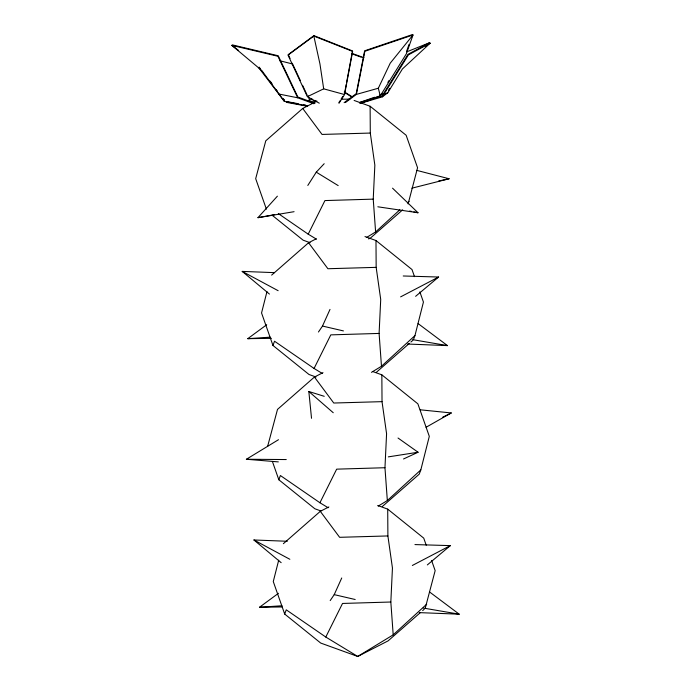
<?xml version="1.0" encoding="UTF-8"?>
<svg xmlns="http://www.w3.org/2000/svg" width="691" height="691" viewBox="0 0 691 691"><rect width="100%" height="100%" fill="white"/><g stroke="black" fill="none" stroke-linecap="round" stroke-linejoin="round"><path stroke-width="1.04" d="M366.515 237.505L375.61 231.96L373.235 199.129L374.85 165.149L370.298 133.061L370.117 106.25L354.12 100.454M371.464 372.345L381.475 366.256L379.1 333.425L380.715 299.445L376.163 267.357L375.982 240.537L364.986 236.564M378.236 506.088L387.34 500.552L384.965 467.721L386.58 433.732L382.028 401.652L381.847 374.833L372.846 371.577M278.698 560.185L273.273 581.546L284.692 614.057L320.719 643.062L357.722 656.45L393.196 634.839L390.83 602.016L392.445 568.028L387.893 535.94L387.711 509.129L377.709 505.51M344.464 93.786L346.234 84.38M346.623 82.289L352.505 50.935L313.913 35.638L288.251 54.624L290.039 58.467M338.979 103.313L344.567 94.546L352.643 51.41L313.835 36.053L288.017 55.116L307.383 96.68L319.294 103.192M345.5 102.501L356.401 94.399L364.848 51.272L413.028 34.956L406.343 53.812L380.266 95.868L360.046 102.536M408.122 203.897L417.571 167.766L406.144 135.255L370.117 106.25M413.339 339.903L414.954 335.619L423.436 302.053L419.86 291.896M382.261 506.563L419.204 474.199L420.819 469.915L429.301 436.349L417.874 403.846L381.847 374.833M425.388 607.631L435.157 570.645L431.59 560.487M266.968 291.593L261.552 312.963L272.962 345.465L308.989 374.479L315.994 377.01M267.667 446.231L277.506 409.4L314.44 377.036L322.991 372.656M406.584 51.35L409.029 44.431M411.482 37.513L412.527 34.55L364.632 50.806L356.228 93.648L344.109 102.674M272.962 345.465L274.526 341.233L314.068 368.458L322.274 373.451M320.857 510.943L314.854 508.766L278.827 479.761L280.391 475.529L319.933 502.754L328.139 507.738M284.692 614.057L286.255 609.825L325.798 637.05L357.722 656.45L388.126 640.859L420.249 612.71M318.465 332L322.49 326.057L330.004 309.404M330.194 600.583L334.219 594.64L341.734 577.987M380.266 95.868L378.322 88.232L390.234 63.157L413.028 34.956M316.418 239.155L308.203 234.163L324.934 200.571L373.235 199.129M314.068 368.458L330.799 334.867L379.1 333.425M319.933 502.754L336.664 469.154L384.965 467.721M325.798 637.05L342.529 603.45L390.83 602.016M360.616 103.261L382.339 96.852L387.781 92.758L402.395 68.979L430.191 43.17L428.195 43.965M388.541 90.193L389.664 88.379M387.85 82.384L388.981 80.571M359.398 102.778L382.019 96.084L407.975 54.33L429.586 42.712L425.639 46.383M382.339 96.852L408.45 54.822L430.191 43.17M338.91 102.536L340.024 100.782M341.129 99.029L342.796 96.412M307.806 185.447L316.262 172.163L324.183 163.707M294.081 211.688L257.933 217.682L277.385 196.175M312.798 103.235L315.873 100.411M375.61 231.96L399.752 209.874M407.535 202.748L409.089 201.323M381.475 366.256L414.954 335.619M387.34 500.552L420.819 469.915M393.196 634.839L426.684 604.21M316.962 101.145L302.718 108.452L265.776 140.817L255.687 178.667L266.389 209.14M271.641 275.113L308.575 242.748L316.176 238.844M402.663 209.831L370.531 237.98L368.631 238.948M376.396 372.268L409.331 343.418M410.929 342.01L412.536 340.603M283.37 543.696L320.304 511.331L328.856 506.944M422.659 610.602L424.265 609.194M415.619 296.327L438.612 277.031L403.224 275.985M427.349 564.918L450.342 545.622L414.945 544.577M382.019 96.084L384.334 94.339M271.425 338.34L247.758 338.676L266.717 324.727M282.075 606.948L259.479 607.268L278.438 593.31M308.411 101.214L311.891 98.873M278.335 461.89L246.376 459.256L278.482 439.709M426.071 427.271L451.283 412.95L420.197 409.798M400.616 296.871L438.612 277.031M412.346 565.463L450.342 545.622M442.603 417.26L451.283 412.95M307.383 96.68L323.682 88.837L344.567 94.546M403.535 458.971L418.072 452.242L398.025 438.016M374.669 97.241L359.493 102.493M379.575 95.228L384.481 93.216M378.893 96.394L369.029 100.445L359.951 103.209M384.818 93.967L387.781 92.758M406.792 51.825L429.586 42.712M356.401 94.399L378.322 88.232M411.871 188.185L449.098 178.77L416.742 170.366M438.586 181.033L449.098 178.77M257.933 217.682L274.698 214.633M388.342 456.872L418.072 452.242M309.585 101.568L315.718 100.869M247.758 338.676L270.241 337.173M259.479 607.268L281.963 605.757M370.298 133.061L322.041 134.434L302.718 108.452M376.163 267.357L327.897 268.73L308.575 242.748M382.028 401.652L333.762 403.026L314.44 377.036M387.893 535.94L339.627 537.313L320.304 511.331M341.458 99.228L349.767 99.133M246.376 459.256L286.255 459.55M269.447 294.081L242.195 271.399L274.5 272.643M281.168 562.673L253.917 539.982L287.301 541.269M407.569 344.04L447.474 345.604L418.107 323.595M419.299 612.623L459.204 614.187L429.837 592.178M377.83 206.79L418.02 212.759L392.54 188.168M412.553 339.635L447.474 345.604M423.229 608.045L459.204 614.187M286.385 102.346L307.581 106.276M286.627 101.542L298.218 103.702M303.487 104.678L305.595 105.075M313.869 103.745L297.683 97.785L277.929 56.265L231.796 45.356L261.811 70.525L284.372 101.378L307.65 105.973M278.49 93.959L297.683 97.785M409.625 211.031L411.724 211.463M413.823 211.895L418.02 212.759M322.49 326.057L343.444 330.92M334.219 594.64L355.174 599.503M279.743 60.73L292.293 63.909M311.529 418.305L308.834 391.503L324.234 396.306M352.168 53.915L361.186 57.163M352.021 53.406L363.984 57.724M310.129 242.714L303.124 240.183L272.124 215.221M314.958 103.33L297.856 97.008L278.223 55.764L232.357 44.889L234.776 46.919M242.195 271.399L278.136 290.695M253.917 539.982L289.857 559.287M316.262 172.163L338.175 185.594M344.325 91.938L352.332 96.852M344.299 92.24L352.289 97.371M278.326 213.597L308.203 234.163M231.796 45.356L238.611 50.443M375.982 240.537L412.009 269.55L414.505 276.659M387.711 509.129L423.738 538.134L426.235 545.251M308.834 391.503L333.243 412.734M259.142 67.122L260.447 68.832M258.65 67.58L284.372 101.378M270.181 81.149L272.029 83.732M276.322 89.761L277.549 91.48M292.284 63.261L300.335 80.545M302.58 85.347L307.054 94.943M272.409 461.476L278.827 479.761M308.134 95.902L309.723 100.964M313.835 36.053L319.95 63.935L323.682 88.837M284.623 100.584L283.327 98.943L284.623 100.584"/></g></svg>
